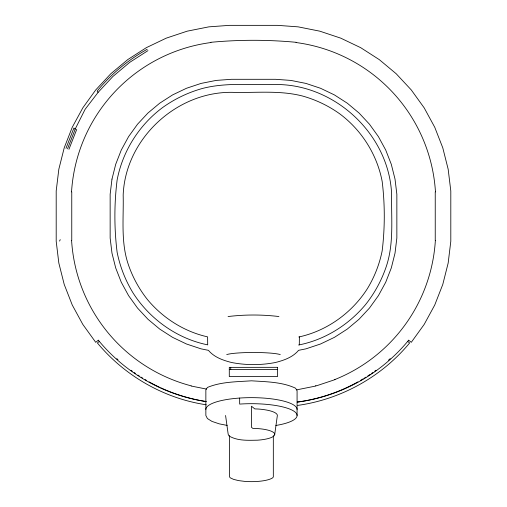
<?xml version="1.0" encoding="UTF-8"?>
<svg xmlns="http://www.w3.org/2000/svg" width="507" height="507" viewBox="0 0 507 507"><rect width="100%" height="100%" fill="white"/><g stroke="black" fill="none" stroke-linecap="round" stroke-linejoin="round"><path stroke-width="0.76" d="M299.301 344.861L299.384 336.87M274.731 434.379L277.361 415.493A25.895 6.705 0 0 0 258.171 409.022L254.818 408.908L251.466 406.227L251.466 427.3L252.847 428.402L257.486 428.561A23.265 6.021 0 0 1 274.731 434.379A23.265 6.021 0 0 1 257.486 440.19C247.986 440.329 237.428 441.014 228.993 435.938L228.201 434.379L225.571 415.493M67.52 148.868L75.372 128.696L85.119 109.303L98.085 92.394L112.979 76.399L129.729 62.355L147.949 50.643M65.954 148.367L73.914 128.018L75.131 129.158L75.372 128.696M68.933 149.318L76.747 129.336M59.573 241.085L60.238 239.653M227.206 425.43L219.214 423.839L211.964 421.399L207.407 418.548L205.855 415.493L205.855 389.845L207.407 387.443C221.236 381.67 236.756 381.841 251.466 380.808C266.188 381.796 281.943 381.853 295.524 388.172L297.077 390.612L297.077 415.493M98.352 340.178L95.728 342.333L82.818 324.417L72.26 305.024L64.224 284.459L58.831 263.051L56.195 241.288L56.195 190.987L58.831 169.224L64.224 147.816L72.26 127.251L82.818 107.858L95.728 89.942L110.773 73.781L127.72 59.623L146.301 47.683L166.233 38.158L187.184 31.174L208.846 26.852L229.487 25.35L277.513 25.35L298.154 26.852L319.816 31.174L340.767 38.158L360.699 47.683L379.28 59.623L396.227 73.781L411.272 89.942L424.182 107.858L434.74 127.251L442.776 147.816L448.169 169.224L450.805 190.987L450.805 241.288L448.169 263.051L442.776 284.459L434.74 305.024L424.182 324.417L411.272 342.333L408.648 340.178M99.467 341.281L97.395 342.973C124.697 375.833 163.951 398.489 206.273 404.789M298.8 336.99C326.92 330.925 351.94 312.876 367.366 288.686C374.483 277.018 379.496 264.198 382.177 250.8C384.978 227.877 384.978 204.397 382.177 181.474C377.075 154.565 361.567 130.001 339.557 113.714C328.359 105.722 315.855 99.752 302.609 96.045C279.515 90.056 255.465 93.041 231.921 92.331C176.125 91.704 125.368 139.089 123.176 195.03C123.733 218.042 120.698 241.738 128.144 264.008C132.498 276.974 139.089 289.072 147.619 299.77C162.975 318.117 184.206 331.654 207.617 336.87L207.699 344.861C177.07 338.67 149.755 319.118 132.999 292.856C125.375 280.346 119.994 266.6 117.117 252.226C114.151 228.359 114.151 203.915 117.117 180.042C122.586 151.194 139.21 124.861 162.81 107.402C174.801 98.84 188.192 92.445 202.382 88.472C226.217 82.242 251.047 85.176 275.364 84.511C335.07 83.934 389.287 134.71 391.638 194.555C391.17 218.542 394.091 243.208 386.315 266.397C381.651 280.301 374.584 293.274 365.439 304.739C348.429 325.038 324.689 339.931 298.591 345.007M296.519 389.883L315.817 386.03L315.703 385.599A2.06 0.494 -18.4 0 0 316.881 385.675L334.278 379.882A2.421 0.583 -18.4 0 0 334.785 379.356L334.931 379.661M297.698 405.404C341.103 399.345 381.701 376.758 409.631 342.973L407.565 341.281M228.074 316.539C244.925 314.511 262.075 314.511 278.926 316.539M297.248 402.089L297.698 402.07A173.679 173.679 0 0 0 408.68 340.203M229.291 369.565L277.538 369.521M191.183 386.03L206.438 389.072M98.085 92.394L97.135 91.095A174.814 174.814 0 0 1 147.188 49.28M435.24 191.925L435.24 240.35M273.324 435.608L273.324 476.979L272.658 477.828A22.593 5.85 0 0 1 244.697 481.384L238.55 480.598L233.594 479.381L230.273 477.828L229.608 476.979L229.608 435.519M239.659 398.052L239.659 404.092A45.611 11.807 0 0 1 293.249 410.759A45.611 11.807 0 0 1 275.833 425.474M230.729 367.366L230.729 369.565M71.76 191.925L71.76 240.35M296.025 42.531A160.694 160.694 0 0 1 435.462 191.912M71.538 191.912A160.694 160.694 0 0 1 210.975 42.531M191.228 385.859A160.548 160.548 0 0 1 71.588 240.356M435.367 240.356A160.396 160.396 0 0 1 334.886 379.54M210.944 42.296A454.836 454.836 0 0 1 296.056 42.296M206.248 401.601A173.679 173.679 0 0 1 98.32 340.203M205.855 409.453A45.611 11.807 0 0 1 251.466 397.646A45.611 11.807 0 0 1 297.077 409.453M390.213 358.633A171.854 171.854 0 0 1 388.501 360.166M375.998 370.281A171.854 171.854 0 0 1 374.755 371.181M372.886 372.512A171.854 171.854 0 0 1 371.625 373.386M370.357 374.248A171.854 171.854 0 0 1 367.803 375.941M365.864 377.176A171.854 171.854 0 0 1 364.558 377.988M363.253 378.786A171.854 171.854 0 0 1 360.616 380.351M357.955 381.866A171.854 171.854 0 0 1 297.241 402.057M206 401.506A171.854 171.854 0 0 1 160.687 387.766M159.293 387.12A171.854 171.854 0 0 1 149.077 381.866M146.415 380.351A171.854 171.854 0 0 1 145.097 379.578M142.473 377.988A171.854 171.854 0 0 1 141.168 377.176M139.229 375.941A171.854 171.854 0 0 1 137.948 375.098M135.401 373.386A171.854 171.854 0 0 1 134.146 372.512M132.27 371.181A171.854 171.854 0 0 1 131.034 370.281M117.954 359.659A171.854 171.854 0 0 1 116.819 358.633M226.724 354.589A28.272 3.105 0 0 1 253.5 352.485A28.272 3.105 0 0 1 280.276 354.589M111.984 179.091L110.146 194.244L110.146 238.03L111.984 253.183L115.71 267.988L121.268 282.215L128.582 295.638L137.524 308.053L147.955 319.258L159.718 329.081L172.621 337.37L186.468 343.993L201.045 348.848L208.415 350.324C214.201 357.296 223.067 360.331 231.553 362.505C246.028 365.306 260.972 365.306 275.447 362.505C283.933 360.331 292.799 357.296 298.585 350.324L305.955 348.848L320.532 343.993L334.379 337.37L347.282 329.081L359.045 319.258L369.476 308.053L378.418 295.638L385.732 282.215L391.29 267.988L395.016 253.183L396.854 238.03L396.854 194.244L395.016 179.091L391.29 164.287L385.732 150.059L378.418 136.637L369.476 124.221L359.045 113.017L347.282 103.187L334.379 94.898L320.532 88.275L305.955 83.421L290.885 80.417L275.555 79.301L231.446 79.301L216.115 80.417L201.045 83.421L186.468 88.275L172.621 94.898L159.718 103.187L147.955 113.017L137.524 124.221L128.582 136.637L121.268 150.059L115.71 164.287L111.984 179.091M277.538 367.322L229.291 367.366L229.291 376.562L277.538 376.562L277.538 367.322"/></g></svg>
